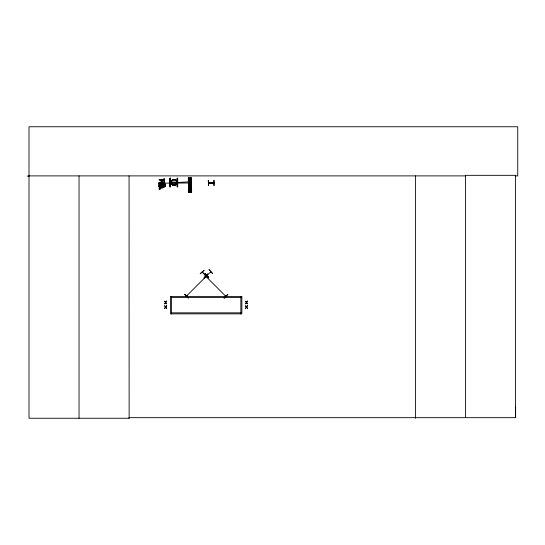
<?xml version="1.0" encoding="UTF-8"?>
<svg xmlns="http://www.w3.org/2000/svg" width="545" height="545" viewBox="0 0 545 545"><rect width="100%" height="100%" fill="white"/><g stroke="black" fill="none" stroke-linecap="round" stroke-linejoin="round"><path stroke-width="0.82" d="M515.202 175.892L517.75 175.892L517.75 126.753L29.008 126.753L29.008 418.247L129.138 418.247L129.07 417.674L515.577 417.674L515.652 407.135M159.583 183.406L159.058 183.406L159.528 183.611L159.535 182.807L159.549 186.792L159.079 186.792L159.113 182.575L164.311 182.595M164.311 182.779L164.174 186.792L163.704 186.792L163.841 182.568M159.167 183.59L159.12 182.813L164.215 182.854L164.215 183.563M206.419 276.901C206.044 276.233 206.432 276.622 206.419 276.417M225.521 295.669L225.725 296.214L206.044 276.519L206.535 276.676M202.386 272.153L205.785 275.886M177.145 180.742L177.588 183.174L175.258 185.457L172.67 185.218C169.815 184.047 171.028 179.38 174.039 179.564L175.619 179.898L176.818 180.933L177.288 182.357L176.444 184.408L174.454 184.987L176.151 184.108M172.745 185.062L171.185 183.284L171.927 180.559M173.644 182.589L173.794 182.459M162.192 182.732C163.514 182.2 161.96 184.006 162.301 182.677M225.903 296.085L225.528 295.71M206.957 275.341L210.806 271.826M176.144 184.121L176.907 182.268M160.707 183.066C160.646 181.894 160.407 183.576 161.122 183.011M162.737 183.168L191.179 182.97L188.577 182.997M171.28 183.978L173.33 185.327L175.797 184.844L173.364 185.184M172.731 184.98L175.074 185.177L177.173 183.1L176.805 180.913M177.139 180.756L174.979 179.319L172.377 179.741M173.957 179.625L175.64 179.918M174.032 179.7L171.873 180.627M164.174 185.436L164.174 186.84L163.548 187.092L159.596 187.112C158.397 186.799 158.833 184.755 159.617 184.094L163.589 184.067L159.617 184.237M159.106 184.878L159.603 184.121M187.064 295.806L186.56 295.976M173.467 185.157L171.287 183.992L170.864 181.662L172.383 179.714M172.561 180.061L171.198 181.819L171.58 183.931M213.817 183.038L208.626 183.1L213.763 183.038M159.576 183.038L159.583 182.779M163.766 183.038L163.759 183.386M204.491 274.489L208.401 277.943L204.518 274.462M186.969 295.567L186.601 295.942L206.242 276.295M206.099 276.737L206.371 276.424M188.277 298.074L184.748 294.239L186.69 296.507M224.056 298.047L227.721 294.341M224.199 298.183L227.871 294.498M204.041 270.327L200.158 273.815L204.048 270.334M208.81 277.296L205.179 273.563M204.252 277.902L207.734 274.019L204.232 277.889M204.075 277.725L207.781 274.067M210.602 271.696L210.472 272.159M174.761 185.102L174.584 184.762M163.548 187.037L164.174 186.628L163.704 186.792M159.372 189.04C158.234 189.667 161.252 189.565 160.026 189.02M202.27 272.112L205.915 275.729M159.528 183.611L159.637 183.249L163.704 183.59M189.81 191.806L190.11 191.254M172.547 180.068L174.884 179.707M173.862 182.718L191.172 181.696L188.563 181.73M163.888 178.903L164.536 179.298L163.888 178.903L163.956 179.802M164.324 185.702L164.917 185.688L165.081 186.737L164.331 186.499L164.106 182.943M164.331 186.499L164.924 186.465M159.065 183.018L164.208 182.779M159.208 184.162C161.266 184.108 157.955 184.68 159.188 182.977L163.745 183.059M177.207 178.208L177.288 186.881M177.711 178.201L177.725 186.881L177.145 186.881L177.145 178.201L177.677 178.201M161.538 186.186L163.044 186.867L161.96 186.009L163.105 185.13L161.62 185.852L160.135 185.137L161.252 186.022L160.189 186.901L161.497 186.172M162.41 187.855L162.41 187.051L163.262 186.792L163.262 185.382L162.41 184.789L160.816 184.809L159.958 185.423L159.964 186.833L160.816 187.071L160.761 187.902L162.41 187.807M160.761 187.848L162.471 187.882L162.471 187.126M188.536 179.339L191.145 179.312M188.55 180.293L191.152 180.266M188.59 184.428L191.193 184.401M188.659 190.573L191.268 190.546M188.229 190.988L191.704 190.954M188.229 191.097L191.704 191.057M189.762 191.213L190.171 191.206M189.762 191.234L189.837 191.247M188.475 192.017L191.486 191.969L191.322 177.868L188.325 177.908L188.536 192.017M214.09 180.341L214.096 185.545M208.626 185.586L208.299 180.375L208.551 185.586M27.25 176.096L29.008 176.09M29.008 175.892L465.553 175.892M159.079 179.816L164.29 180.082L159.079 180.041M170.285 182.255L177.145 182.255M170.285 182.309L177.145 182.309M176.369 182.452L171.287 182.657M164.174 182.67L159.106 182.779M170.285 182.725L177.145 182.725L170.285 182.834M213.817 183.052L208.606 182.888L213.817 182.854M159.528 183.352L164.27 183.563M176.512 181.015L175.374 180.054M173.93 179.741L175.381 180.068M159.051 186.846L159.596 187.112M174.863 179.714L176.784 180.974M176.893 182.282L176.471 180.988M184.721 294.266L188.434 297.924M184.591 294.402L186.703 296.494M204.988 273.753L208.674 277.432M164.917 185.688L164.781 183.91M164.27 184.809L164.488 186.772M164.222 184.816L164.072 182.405M164.74 183.42L164.767 184.251M165.081 186.737L164.897 184.36L164.304 184.394L164.317 185.171M164.699 182.909L164.719 183.679M164.665 182.371L164.672 183.079M164.631 182.459L164.563 181.192M164.038 182.493L163.97 181.226M164.604 181.294L164.495 179.414M163.943 180.606L164.011 181.328M164.576 180.763L164.481 178.91M163.916 180.014L163.99 180.797M163.902 179.448L163.97 180.286M159.978 182.957L160.012 184.196M191.268 177.868L191.418 191.969M191.125 177.868L191.281 191.976M190.941 178.699L191.138 191.976M191.077 191.976L190.832 178.699L190.907 191.145M190.621 177.874L190.798 191.976M190.491 178.706L190.621 191.152M190.437 178.706L190.559 191.152M190.375 191.983L189.578 191.99M189.054 177.902L189.156 192.01M188.904 178.733L189.047 192.01M188.829 177.908L188.992 192.01M188.72 177.908L188.883 192.01M188.706 192.017L188.55 177.908L188.652 192.017M213.872 180.341L213.906 185.552M159.549 186.792L159.079 186.792M164.12 185.436L164.12 186.833M515.577 417.674L515.577 175.327L465.553 175.327L465.553 417.674M415.522 175.892L415.522 418.247M162.26 180.082L162.24 184.544M162.042 184.544L162.008 180.082L161.974 184.544M161.395 180.082L161.32 184.544M161.102 180.082L161.129 184.544M129.063 175.892L129.138 418.247M79.039 175.892L79.039 418.247M170.394 296.494L170.394 313.852L241.864 313.852L241.864 296.494L170.394 296.494M171.403 296.494L171.403 313.852L171.403 312.837L240.856 312.837L240.856 313.852L240.856 296.494L240.856 297.502L171.403 297.502L171.403 296.494M189.326 183.556C190.055 185.756 191.029 181.976 189.326 183.556M159.058 188.134L160.346 188.161L159.058 188.134M166.314 301.147L165.646 302.23L164.57 301.147L165.421 302.523L164.542 303.899L165.626 302.802L166.715 303.899L165.85 302.509L166.709 301.147L166.314 301.147M166.314 305.718L165.646 306.801L164.57 305.718L165.421 307.094L164.542 308.47L165.626 307.366L166.715 308.47L165.85 307.073L166.709 305.718L166.314 305.718M247.192 301.147L246.524 302.23L245.448 301.147L246.299 302.523L245.427 303.899L246.504 302.802L247.594 303.899L246.728 302.509L247.587 301.147L247.192 301.147M247.192 305.718L246.524 306.801L245.448 305.718L246.299 307.094L245.427 308.47L246.504 307.366L247.594 308.47L246.728 307.073L247.587 305.718L247.192 305.718M207.74 274.373L204.286 278.277L207.74 274.373M209.069 269.673L212.57 273.536L209.069 269.673M162.41 185.389L160.816 185.409L160.816 186.819L162.41 186.799L162.41 185.389M162.124 187.432L161.102 187.698L162.124 187.432M170.285 178.201L169.706 178.195L169.706 186.874L170.285 186.881L170.285 178.195M170.265 178.201L170.265 186.881L170.231 178.201M164.903 185.137L164.822 184.367L164.903 185.137M189.388 192.004L189.244 178.733L189.374 192.004"/></g></svg>
